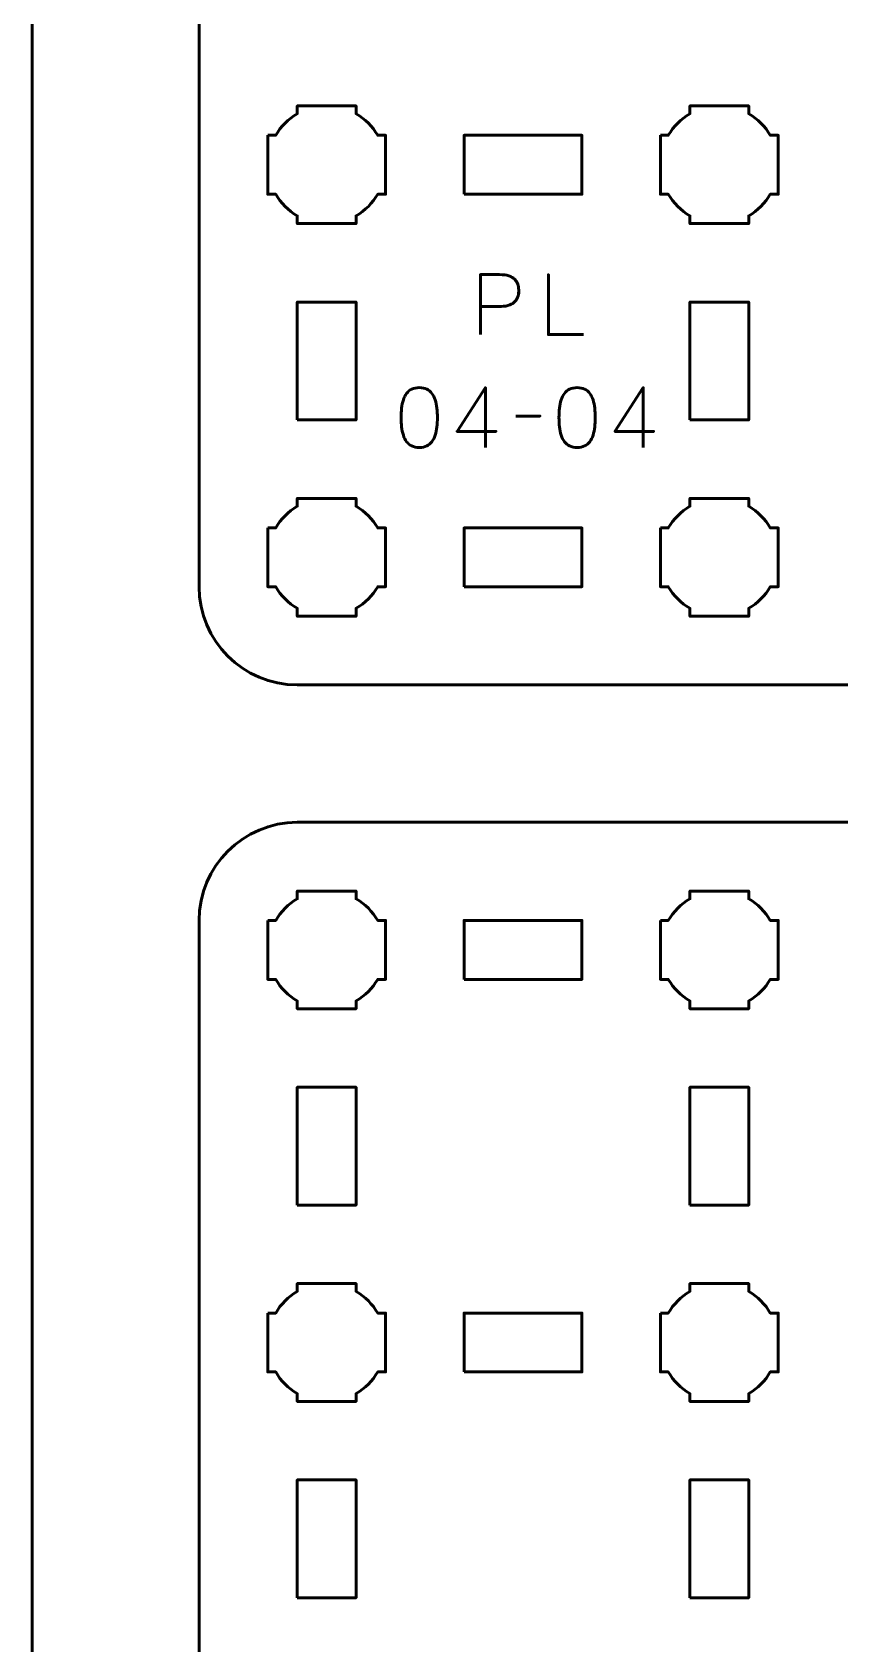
# Model space of a CAD drawing. Header units: centimetres. Extents: x -21 to 0, y -29.7 to 0.
# Drawn here: x -21 to -16.89, y -21.38 to -13.18 of the extents above; entities that cross this region are included whole.
import ezdxf

# ---------------------------------------------------------------- set-up
doc = ezdxf.new("R2010")
doc.units = ezdxf.units.CM
doc.header["$MEASUREMENT"] = 0
doc.layers.add('Layer 1', color=7, linetype='Continuous')

msp = doc.modelspace()

# ---------------------------------------------------------------- linework, layer by layer
at = {"layer": 'Layer 1', "lineweight": 53}
for points in [[(-18.8, -14), (-18.2, -14), (-18.2, -13.7), (-18.8, -13.7), (-18.8, -14)], [(-19.65, -15.15), (-19.35, -15.15), (-19.35, -14.55), (-19.65, -14.55), (-19.65, -15.15)], [(-17.65, -15.15), (-17.35, -15.15), (-17.35, -14.55), (-17.65, -14.55), (-17.65, -15.15)], [(-18.8, -16), (-18.2, -16), (-18.2, -15.7), (-18.8, -15.7), (-18.8, -16)], [(-18.8, -18), (-18.2, -18), (-18.2, -17.7), (-18.8, -17.7), (-18.8, -18)], [(-19.65, -19.15), (-19.35, -19.15), (-19.35, -18.55), (-19.65, -18.55), (-19.65, -19.15)], [(-17.65, -19.15), (-17.35, -19.15), (-17.35, -18.55), (-17.65, -18.55), (-17.65, -19.15)], [(-18.8, -20), (-18.2, -20), (-18.2, -19.7), (-18.8, -19.7), (-18.8, -20)], [(-19.65, -21.15), (-19.35, -21.15), (-19.35, -20.55), (-19.65, -20.55), (-19.65, -21.15)], [(-17.65, -21.15), (-17.35, -21.15), (-17.35, -20.55), (-17.65, -20.55), (-17.65, -21.15)]]:
    msp.add_lwpolyline(points, close=True, dxfattribs=at)
at = {"layer": 'Layer 1', "color": 1, "lineweight": 53}
msp.add_open_spline([(-21.00003, -29.19995), (-21.00003, -29.19995), (-21.00003, -5.89992), (-21.00003, -5.89992), (-21.00003, -5.89992), (-21.00003, -5.81709), (-20.93286, -5.74992), (-20.85003, -5.74992), (-20.85003, -5.74992), (-20.7672, -5.74992), (-20.70003, -5.68275), (-20.70003, -5.59992), (-20.70003, -5.59992), (-20.70003, -5.51709), (-20.7672, -5.44992), (-20.85003, -5.44992), (-20.85003, -5.44992), (-20.93286, -5.44992), (-21.00003, -5.38275), (-21.00003, -5.29992), (-21.00003, -5.29992), (-21.00003, -5.21709), (-20.93286, -5.14992), (-20.85003, -5.14992), (-20.85003, -5.14992), (-20.7672, -5.14992), (-20.70003, -5.08275), (-20.70003, -4.99992), (-20.70003, -4.99992), (-20.70003, -4.91709), (-20.7672, -4.84992), (-20.85003, -4.84992), (-20.85003, -4.84992), (-20.93286, -4.84992), (-21.00003, -4.78275), (-21.00003, -4.69992), (-21.00003, -4.69992), (-21.00003, -4.61709), (-20.93286, -4.54992), (-20.85003, -4.54992), (-20.85003, -4.54992), (-20.7672, -4.54992), (-20.70003, -4.48275), (-20.70003, -4.39992), (-20.70003, -4.39992), (-20.70003, -4.31709), (-20.7672, -4.24992), (-20.85003, -4.24992), (-20.85003, -4.24992), (-20.93286, -4.24992), (-21.00003, -4.18275), (-21.00003, -4.09992), (-21.00003, -4.09992), (-21.00003, -4.01709), (-20.93286, -3.94992), (-20.85003, -3.94992), (-20.85003, -3.94992), (-20.7672, -3.94992), (-20.70003, -3.88275), (-20.70003, -3.79992), (-20.70003, -3.79992), (-20.70003, -3.71709), (-20.7672, -3.64992), (-20.85003, -3.64992), (-20.85003, -3.64992), (-20.93286, -3.64992), (-21.00003, -3.58275), (-21.00003, -3.49992), (-21.00003, -3.49992), (-21.00003, -3.41709), (-20.93286, -3.34992), (-20.85003, -3.34992), (-20.85003, -3.34992), (-20.7672, -3.34992), (-20.70003, -3.28275), (-20.70003, -3.19992), (-20.70003, -3.19992), (-20.70003, -3.11709), (-20.7672, -3.04992), (-20.85003, -3.04992), (-20.85003, -3.04992), (-20.93286, -3.04992), (-21.00003, -2.98275), (-21.00003, -2.89992), (-21.00003, -2.89992), (-21.00003, -2.81709), (-20.93286, -2.74992), (-20.85003, -2.74992), (-20.85003, -2.74992), (-20.7672, -2.74992), (-20.70003, -2.68275), (-20.70003, -2.59992), (-20.70003, -2.59992), (-20.70003, -2.51709), (-20.7672, -2.44992), (-20.85003, -2.44992), (-20.85003, -2.44992), (-20.93286, -2.44992), (-21.00003, -2.38275), (-21.00003, -2.29992), (-21.00003, -2.29992), (-21.00003, -2.21709), (-20.93286, -2.14992), (-20.85003, -2.14992), (-20.85003, -2.14992), (-20.7672, -2.14992), (-20.70003, -2.08275), (-20.70003, -1.99992), (-20.70003, -1.99992), (-20.70003, -1.91709), (-20.7672, -1.84992), (-20.85003, -1.84992), (-20.85003, -1.84992), (-20.93286, -1.84992), (-21.00003, -1.78275), (-21.00003, -1.69992), (-21.00003, -1.69992), (-21.00003, -1.61709), (-20.93286, -1.54992), (-20.85003, -1.54992), (-20.85003, -1.54992), (-20.7672, -1.54992), (-20.70003, -1.48275), (-20.70003, -1.39992), (-20.70003, -1.39992), (-20.70003, -1.31709), (-20.7672, -1.24992), (-20.85003, -1.24992), (-20.85003, -1.24992), (-20.93286, -1.24992), (-21.00003, -1.18275), (-21.00003, -1.09992), (-21.00003, -1.09992), (-21.00003, -1.09992), (-21.00003, -0.49992), (-21.00003, -0.49992), (-21.00003, -0.49992), (-21.00003, -0.22295), (-20.77694, 0.00004), (-20.49994, 0.00004), (-20.49994, 0.00004), (-20.49994, 0.00004), (-0.50008, 0.00004), (-0.50008, 0.00004), (-0.50008, 0.00004), (-0.22294, 0.00004), (0.00002, -0.22295), (0.00002, -0.49992), (0.00002, -0.49992), (0.00002, -0.49992), (0.00002, -29.19995), (0.00002, -29.19995), (0.00002, -29.19995), (0.00002, -29.47695), (-0.22294, -29.70004), (-0.50008, -29.70004), (-0.50008, -29.70004), (-0.50008, -29.70004), (-20.49994, -29.70004), (-20.49994, -29.70004), (-20.49994, -29.70004), (-20.77694, -29.70004), (-21.00003, -29.47695), (-21.00003, -29.19995)], degree=3, knots=[0, 0, 0, 0, 0.0243902, 0.0243902, 0.0243902, 0.0243902, 0.0487805, 0.0487805, 0.0487805, 0.0487805, 0.0731707, 0.0731707, 0.0731707, 0.0731707, 0.097561, 0.097561, 0.097561, 0.097561, 0.1219512, 0.1219512, 0.1219512, 0.1219512, 0.1463415, 0.1463415, 0.1463415, 0.1463415, 0.1707317, 0.1707317, 0.1707317, 0.1707317, 0.195122, 0.195122, 0.195122, 0.195122, 0.2195122, 0.2195122, 0.2195122, 0.2195122, 0.2439024, 0.2439024, 0.2439024, 0.2439024, 0.2682927, 0.2682927, 0.2682927, 0.2682927, 0.2926829, 0.2926829, 0.2926829, 0.2926829, 0.3170732, 0.3170732, 0.3170732, 0.3170732, 0.3414634, 0.3414634, 0.3414634, 0.3414634, 0.3658537, 0.3658537, 0.3658537, 0.3658537, 0.3902439, 0.3902439, 0.3902439, 0.3902439, 0.4146341, 0.4146341, 0.4146341, 0.4146341, 0.4390244, 0.4390244, 0.4390244, 0.4390244, 0.4634146, 0.4634146, 0.4634146, 0.4634146, 0.4878049, 0.4878049, 0.4878049, 0.4878049, 0.5121951, 0.5121951, 0.5121951, 0.5121951, 0.5365854, 0.5365854, 0.5365854, 0.5365854, 0.5609756, 0.5609756, 0.5609756, 0.5609756, 0.5853659, 0.5853659, 0.5853659, 0.5853659, 0.6097561, 0.6097561, 0.6097561, 0.6097561, 0.6341463, 0.6341463, 0.6341463, 0.6341463, 0.6585366, 0.6585366, 0.6585366, 0.6585366, 0.6829268, 0.6829268, 0.6829268, 0.6829268, 0.7073171, 0.7073171, 0.7073171, 0.7073171, 0.7317073, 0.7317073, 0.7317073, 0.7317073, 0.7560976, 0.7560976, 0.7560976, 0.7560976, 0.7804878, 0.7804878, 0.7804878, 0.7804878, 0.804878, 0.804878, 0.804878, 0.804878, 0.8292683, 0.8292683, 0.8292683, 0.8292683, 0.8536585, 0.8536585, 0.8536585, 0.8536585, 0.8780488, 0.8780488, 0.8780488, 0.8780488, 0.902439, 0.902439, 0.902439, 0.902439, 0.9268293, 0.9268293, 0.9268293, 0.9268293, 0.9512195, 0.9512195, 0.9512195, 0.9512195, 0.9756098, 0.9756098, 0.9756098, 0.9756098, 1, 1, 1, 1], dxfattribs=at)
at = {"layer": 'Layer 1', "color": 3, "lineweight": 53}
for points in [[(-20.15, -16), (-20.15, -16), (-20.15, -9.7), (-20.15, -9.7), (-20.15, -9.7), (-20.15, -9.42391), (-19.92609, -9.2), (-19.65, -9.2), (-19.65, -9.2), (-19.65, -9.2), (-13.35, -9.2), (-13.35, -9.2), (-13.35, -9.2), (-13.07391, -9.2), (-12.85, -9.42391), (-12.85, -9.7), (-12.85, -9.7), (-12.85, -9.7), (-12.85, -16), (-12.85, -16), (-12.85, -16), (-12.85, -16.27609), (-13.07391, -16.5), (-13.35, -16.5), (-13.35, -16.5), (-13.35, -16.5), (-19.65, -16.5), (-19.65, -16.5), (-19.65, -16.5), (-19.92609, -16.5), (-20.15, -16.27609), (-20.15, -16)], [(-20.15, -24), (-20.15, -24), (-20.15, -17.7), (-20.15, -17.7), (-20.15, -17.7), (-20.15, -17.42391), (-19.92609, -17.2), (-19.65, -17.2), (-19.65, -17.2), (-19.65, -17.2), (-13.35, -17.2), (-13.35, -17.2), (-13.35, -17.2), (-13.07391, -17.2), (-12.85, -17.42391), (-12.85, -17.7), (-12.85, -17.7), (-12.85, -17.7), (-12.85, -24), (-12.85, -24), (-12.85, -24), (-12.85, -24.27609), (-13.07391, -24.5), (-13.35, -24.5), (-13.35, -24.5), (-13.35, -24.5), (-19.65, -24.5), (-19.65, -24.5), (-19.65, -24.5), (-19.92609, -24.5), (-20.15, -24.27609), (-20.15, -24)]]:
    msp.add_open_spline(points, degree=3, knots=[0, 0, 0, 0, 0.125, 0.125, 0.125, 0.125, 0.25, 0.25, 0.25, 0.25, 0.375, 0.375, 0.375, 0.375, 0.5, 0.5, 0.5, 0.5, 0.625, 0.625, 0.625, 0.625, 0.75, 0.75, 0.75, 0.75, 0.875, 0.875, 0.875, 0.875, 1, 1, 1, 1], dxfattribs=at)
at = {"layer": 'Layer 1', "lineweight": 53}
for points in [[(-19.8, -13.7), (-19.8, -13.7), (-19.75985, -13.7), (-19.75985, -13.7), (-19.75985, -13.7), (-19.7335, -13.65447), (-19.69553, -13.6165), (-19.65, -13.59015), (-19.65, -13.59015), (-19.65, -13.59015), (-19.65, -13.55), (-19.65, -13.55), (-19.65, -13.55), (-19.65, -13.55), (-19.5, -13.55), (-19.5, -13.55), (-19.5, -13.55), (-19.5, -13.55), (-19.35, -13.55), (-19.35, -13.55), (-19.35, -13.55), (-19.35, -13.55), (-19.35, -13.59015), (-19.35, -13.59015), (-19.35, -13.59015), (-19.30447, -13.6165), (-19.2665, -13.65447), (-19.24015, -13.7), (-19.24015, -13.7), (-19.24015, -13.7), (-19.2, -13.7), (-19.2, -13.7), (-19.2, -13.7), (-19.2, -13.7), (-19.2, -13.85), (-19.2, -13.85), (-19.2, -13.85), (-19.2, -13.85), (-19.2, -14), (-19.2, -14), (-19.2, -14), (-19.2, -14), (-19.24015, -14), (-19.24015, -14), (-19.24015, -14), (-19.2665, -14.04553), (-19.30447, -14.0835), (-19.35, -14.10985), (-19.35, -14.10985), (-19.35, -14.10985), (-19.35, -14.15), (-19.35, -14.15), (-19.35, -14.15), (-19.35, -14.15), (-19.5, -14.15), (-19.5, -14.15), (-19.5, -14.15), (-19.5, -14.15), (-19.65, -14.15), (-19.65, -14.15), (-19.65, -14.15), (-19.65, -14.15), (-19.65, -14.10985), (-19.65, -14.10985), (-19.65, -14.10985), (-19.69553, -14.0835), (-19.7335, -14.04553), (-19.75985, -14), (-19.75985, -14), (-19.75985, -14), (-19.8, -14), (-19.8, -14), (-19.8, -14), (-19.8, -14), (-19.8, -13.85), (-19.8, -13.85), (-19.8, -13.85), (-19.8, -13.85), (-19.8, -13.7), (-19.8, -13.7)], [(-17.8, -13.7), (-17.8, -13.7), (-17.75985, -13.7), (-17.75985, -13.7), (-17.75985, -13.7), (-17.7335, -13.65447), (-17.69553, -13.6165), (-17.65, -13.59015), (-17.65, -13.59015), (-17.65, -13.59015), (-17.65, -13.55), (-17.65, -13.55), (-17.65, -13.55), (-17.65, -13.55), (-17.5, -13.55), (-17.5, -13.55), (-17.5, -13.55), (-17.5, -13.55), (-17.35, -13.55), (-17.35, -13.55), (-17.35, -13.55), (-17.35, -13.55), (-17.35, -13.59015), (-17.35, -13.59015), (-17.35, -13.59015), (-17.30447, -13.6165), (-17.2665, -13.65447), (-17.24015, -13.7), (-17.24015, -13.7), (-17.24015, -13.7), (-17.2, -13.7), (-17.2, -13.7), (-17.2, -13.7), (-17.2, -13.7), (-17.2, -13.85), (-17.2, -13.85), (-17.2, -13.85), (-17.2, -13.85), (-17.2, -14), (-17.2, -14), (-17.2, -14), (-17.2, -14), (-17.24015, -14), (-17.24015, -14), (-17.24015, -14), (-17.2665, -14.04553), (-17.30447, -14.0835), (-17.35, -14.10985), (-17.35, -14.10985), (-17.35, -14.10985), (-17.35, -14.15), (-17.35, -14.15), (-17.35, -14.15), (-17.35, -14.15), (-17.5, -14.15), (-17.5, -14.15), (-17.5, -14.15), (-17.5, -14.15), (-17.65, -14.15), (-17.65, -14.15), (-17.65, -14.15), (-17.65, -14.15), (-17.65, -14.10985), (-17.65, -14.10985), (-17.65, -14.10985), (-17.69553, -14.0835), (-17.7335, -14.04553), (-17.75985, -14), (-17.75985, -14), (-17.75985, -14), (-17.8, -14), (-17.8, -14), (-17.8, -14), (-17.8, -14), (-17.8, -13.85), (-17.8, -13.85), (-17.8, -13.85), (-17.8, -13.85), (-17.8, -13.7), (-17.8, -13.7)], [(-19.8, -15.7), (-19.8, -15.7), (-19.75985, -15.7), (-19.75985, -15.7), (-19.75985, -15.7), (-19.7335, -15.65447), (-19.69553, -15.6165), (-19.65, -15.59015), (-19.65, -15.59015), (-19.65, -15.59015), (-19.65, -15.55), (-19.65, -15.55), (-19.65, -15.55), (-19.65, -15.55), (-19.5, -15.55), (-19.5, -15.55), (-19.5, -15.55), (-19.5, -15.55), (-19.35, -15.55), (-19.35, -15.55), (-19.35, -15.55), (-19.35, -15.55), (-19.35, -15.59015), (-19.35, -15.59015), (-19.35, -15.59015), (-19.30447, -15.6165), (-19.2665, -15.65447), (-19.24015, -15.7), (-19.24015, -15.7), (-19.24015, -15.7), (-19.2, -15.7), (-19.2, -15.7), (-19.2, -15.7), (-19.2, -15.7), (-19.2, -15.85), (-19.2, -15.85), (-19.2, -15.85), (-19.2, -15.85), (-19.2, -16), (-19.2, -16), (-19.2, -16), (-19.2, -16), (-19.24015, -16), (-19.24015, -16), (-19.24015, -16), (-19.2665, -16.04553), (-19.30447, -16.0835), (-19.35, -16.10985), (-19.35, -16.10985), (-19.35, -16.10985), (-19.35, -16.15), (-19.35, -16.15), (-19.35, -16.15), (-19.35, -16.15), (-19.5, -16.15), (-19.5, -16.15), (-19.5, -16.15), (-19.5, -16.15), (-19.65, -16.15), (-19.65, -16.15), (-19.65, -16.15), (-19.65, -16.15), (-19.65, -16.10985), (-19.65, -16.10985), (-19.65, -16.10985), (-19.69553, -16.0835), (-19.7335, -16.04553), (-19.75985, -16), (-19.75985, -16), (-19.75985, -16), (-19.8, -16), (-19.8, -16), (-19.8, -16), (-19.8, -16), (-19.8, -15.85), (-19.8, -15.85), (-19.8, -15.85), (-19.8, -15.85), (-19.8, -15.7), (-19.8, -15.7)], [(-17.8, -15.7), (-17.8, -15.7), (-17.75985, -15.7), (-17.75985, -15.7), (-17.75985, -15.7), (-17.7335, -15.65447), (-17.69553, -15.6165), (-17.65, -15.59015), (-17.65, -15.59015), (-17.65, -15.59015), (-17.65, -15.55), (-17.65, -15.55), (-17.65, -15.55), (-17.65, -15.55), (-17.5, -15.55), (-17.5, -15.55), (-17.5, -15.55), (-17.5, -15.55), (-17.35, -15.55), (-17.35, -15.55), (-17.35, -15.55), (-17.35, -15.55), (-17.35, -15.59015), (-17.35, -15.59015), (-17.35, -15.59015), (-17.30447, -15.6165), (-17.2665, -15.65447), (-17.24015, -15.7), (-17.24015, -15.7), (-17.24015, -15.7), (-17.2, -15.7), (-17.2, -15.7), (-17.2, -15.7), (-17.2, -15.7), (-17.2, -15.85), (-17.2, -15.85), (-17.2, -15.85), (-17.2, -15.85), (-17.2, -16), (-17.2, -16), (-17.2, -16), (-17.2, -16), (-17.24015, -16), (-17.24015, -16), (-17.24015, -16), (-17.2665, -16.04553), (-17.30447, -16.0835), (-17.35, -16.10985), (-17.35, -16.10985), (-17.35, -16.10985), (-17.35, -16.15), (-17.35, -16.15), (-17.35, -16.15), (-17.35, -16.15), (-17.5, -16.15), (-17.5, -16.15), (-17.5, -16.15), (-17.5, -16.15), (-17.65, -16.15), (-17.65, -16.15), (-17.65, -16.15), (-17.65, -16.15), (-17.65, -16.10985), (-17.65, -16.10985), (-17.65, -16.10985), (-17.69553, -16.0835), (-17.7335, -16.04553), (-17.75985, -16), (-17.75985, -16), (-17.75985, -16), (-17.8, -16), (-17.8, -16), (-17.8, -16), (-17.8, -16), (-17.8, -15.85), (-17.8, -15.85), (-17.8, -15.85), (-17.8, -15.85), (-17.8, -15.7), (-17.8, -15.7)], [(-19.8, -17.7), (-19.8, -17.7), (-19.75985, -17.7), (-19.75985, -17.7), (-19.75985, -17.7), (-19.7335, -17.65447), (-19.69553, -17.6165), (-19.65, -17.59015), (-19.65, -17.59015), (-19.65, -17.59015), (-19.65, -17.55), (-19.65, -17.55), (-19.65, -17.55), (-19.65, -17.55), (-19.5, -17.55), (-19.5, -17.55), (-19.5, -17.55), (-19.5, -17.55), (-19.35, -17.55), (-19.35, -17.55), (-19.35, -17.55), (-19.35, -17.55), (-19.35, -17.59015), (-19.35, -17.59015), (-19.35, -17.59015), (-19.30447, -17.6165), (-19.2665, -17.65447), (-19.24015, -17.7), (-19.24015, -17.7), (-19.24015, -17.7), (-19.2, -17.7), (-19.2, -17.7), (-19.2, -17.7), (-19.2, -17.7), (-19.2, -17.85), (-19.2, -17.85), (-19.2, -17.85), (-19.2, -17.85), (-19.2, -18), (-19.2, -18), (-19.2, -18), (-19.2, -18), (-19.24015, -18), (-19.24015, -18), (-19.24015, -18), (-19.2665, -18.04553), (-19.30447, -18.0835), (-19.35, -18.10985), (-19.35, -18.10985), (-19.35, -18.10985), (-19.35, -18.15), (-19.35, -18.15), (-19.35, -18.15), (-19.35, -18.15), (-19.5, -18.15), (-19.5, -18.15), (-19.5, -18.15), (-19.5, -18.15), (-19.65, -18.15), (-19.65, -18.15), (-19.65, -18.15), (-19.65, -18.15), (-19.65, -18.10985), (-19.65, -18.10985), (-19.65, -18.10985), (-19.69553, -18.0835), (-19.7335, -18.04553), (-19.75985, -18), (-19.75985, -18), (-19.75985, -18), (-19.8, -18), (-19.8, -18), (-19.8, -18), (-19.8, -18), (-19.8, -17.85), (-19.8, -17.85), (-19.8, -17.85), (-19.8, -17.85), (-19.8, -17.7), (-19.8, -17.7)], [(-17.8, -17.7), (-17.8, -17.7), (-17.75985, -17.7), (-17.75985, -17.7), (-17.75985, -17.7), (-17.7335, -17.65447), (-17.69553, -17.6165), (-17.65, -17.59015), (-17.65, -17.59015), (-17.65, -17.59015), (-17.65, -17.55), (-17.65, -17.55), (-17.65, -17.55), (-17.65, -17.55), (-17.5, -17.55), (-17.5, -17.55), (-17.5, -17.55), (-17.5, -17.55), (-17.35, -17.55), (-17.35, -17.55), (-17.35, -17.55), (-17.35, -17.55), (-17.35, -17.59015), (-17.35, -17.59015), (-17.35, -17.59015), (-17.30447, -17.6165), (-17.2665, -17.65447), (-17.24015, -17.7), (-17.24015, -17.7), (-17.24015, -17.7), (-17.2, -17.7), (-17.2, -17.7), (-17.2, -17.7), (-17.2, -17.7), (-17.2, -17.85), (-17.2, -17.85), (-17.2, -17.85), (-17.2, -17.85), (-17.2, -18), (-17.2, -18), (-17.2, -18), (-17.2, -18), (-17.24015, -18), (-17.24015, -18), (-17.24015, -18), (-17.2665, -18.04553), (-17.30447, -18.0835), (-17.35, -18.10985), (-17.35, -18.10985), (-17.35, -18.10985), (-17.35, -18.15), (-17.35, -18.15), (-17.35, -18.15), (-17.35, -18.15), (-17.5, -18.15), (-17.5, -18.15), (-17.5, -18.15), (-17.5, -18.15), (-17.65, -18.15), (-17.65, -18.15), (-17.65, -18.15), (-17.65, -18.15), (-17.65, -18.10985), (-17.65, -18.10985), (-17.65, -18.10985), (-17.69553, -18.0835), (-17.7335, -18.04553), (-17.75985, -18), (-17.75985, -18), (-17.75985, -18), (-17.8, -18), (-17.8, -18), (-17.8, -18), (-17.8, -18), (-17.8, -17.85), (-17.8, -17.85), (-17.8, -17.85), (-17.8, -17.85), (-17.8, -17.7), (-17.8, -17.7)], [(-19.8, -19.7), (-19.8, -19.7), (-19.75985, -19.7), (-19.75985, -19.7), (-19.75985, -19.7), (-19.7335, -19.65447), (-19.69553, -19.6165), (-19.65, -19.59015), (-19.65, -19.59015), (-19.65, -19.59015), (-19.65, -19.55), (-19.65, -19.55), (-19.65, -19.55), (-19.65, -19.55), (-19.5, -19.55), (-19.5, -19.55), (-19.5, -19.55), (-19.5, -19.55), (-19.35, -19.55), (-19.35, -19.55), (-19.35, -19.55), (-19.35, -19.55), (-19.35, -19.59015), (-19.35, -19.59015), (-19.35, -19.59015), (-19.30447, -19.6165), (-19.2665, -19.65447), (-19.24015, -19.7), (-19.24015, -19.7), (-19.24015, -19.7), (-19.2, -19.7), (-19.2, -19.7), (-19.2, -19.7), (-19.2, -19.7), (-19.2, -19.85), (-19.2, -19.85), (-19.2, -19.85), (-19.2, -19.85), (-19.2, -20), (-19.2, -20), (-19.2, -20), (-19.2, -20), (-19.24015, -20), (-19.24015, -20), (-19.24015, -20), (-19.2665, -20.04553), (-19.30447, -20.0835), (-19.35, -20.10985), (-19.35, -20.10985), (-19.35, -20.10985), (-19.35, -20.15), (-19.35, -20.15), (-19.35, -20.15), (-19.35, -20.15), (-19.5, -20.15), (-19.5, -20.15), (-19.5, -20.15), (-19.5, -20.15), (-19.65, -20.15), (-19.65, -20.15), (-19.65, -20.15), (-19.65, -20.15), (-19.65, -20.10985), (-19.65, -20.10985), (-19.65, -20.10985), (-19.69553, -20.0835), (-19.7335, -20.04553), (-19.75985, -20), (-19.75985, -20), (-19.75985, -20), (-19.8, -20), (-19.8, -20), (-19.8, -20), (-19.8, -20), (-19.8, -19.85), (-19.8, -19.85), (-19.8, -19.85), (-19.8, -19.85), (-19.8, -19.7), (-19.8, -19.7)], [(-17.8, -19.7), (-17.8, -19.7), (-17.75985, -19.7), (-17.75985, -19.7), (-17.75985, -19.7), (-17.7335, -19.65447), (-17.69553, -19.6165), (-17.65, -19.59015), (-17.65, -19.59015), (-17.65, -19.59015), (-17.65, -19.55), (-17.65, -19.55), (-17.65, -19.55), (-17.65, -19.55), (-17.5, -19.55), (-17.5, -19.55), (-17.5, -19.55), (-17.5, -19.55), (-17.35, -19.55), (-17.35, -19.55), (-17.35, -19.55), (-17.35, -19.55), (-17.35, -19.59015), (-17.35, -19.59015), (-17.35, -19.59015), (-17.30447, -19.6165), (-17.2665, -19.65447), (-17.24015, -19.7), (-17.24015, -19.7), (-17.24015, -19.7), (-17.2, -19.7), (-17.2, -19.7), (-17.2, -19.7), (-17.2, -19.7), (-17.2, -19.85), (-17.2, -19.85), (-17.2, -19.85), (-17.2, -19.85), (-17.2, -20), (-17.2, -20), (-17.2, -20), (-17.2, -20), (-17.24015, -20), (-17.24015, -20), (-17.24015, -20), (-17.2665, -20.04553), (-17.30447, -20.0835), (-17.35, -20.10985), (-17.35, -20.10985), (-17.35, -20.10985), (-17.35, -20.15), (-17.35, -20.15), (-17.35, -20.15), (-17.35, -20.15), (-17.5, -20.15), (-17.5, -20.15), (-17.5, -20.15), (-17.5, -20.15), (-17.65, -20.15), (-17.65, -20.15), (-17.65, -20.15), (-17.65, -20.15), (-17.65, -20.10985), (-17.65, -20.10985), (-17.65, -20.10985), (-17.69553, -20.0835), (-17.7335, -20.04553), (-17.75985, -20), (-17.75985, -20), (-17.75985, -20), (-17.8, -20), (-17.8, -20), (-17.8, -20), (-17.8, -20), (-17.8, -19.85), (-17.8, -19.85), (-17.8, -19.85), (-17.8, -19.85), (-17.8, -19.7), (-17.8, -19.7)]]:
    msp.add_open_spline(points, degree=3, knots=[0, 0, 0, 0, 0.05, 0.05, 0.05, 0.05, 0.1, 0.1, 0.1, 0.1, 0.15, 0.15, 0.15, 0.15, 0.2, 0.2, 0.2, 0.2, 0.25, 0.25, 0.25, 0.25, 0.3, 0.3, 0.3, 0.3, 0.35, 0.35, 0.35, 0.35, 0.4, 0.4, 0.4, 0.4, 0.45, 0.45, 0.45, 0.45, 0.5, 0.5, 0.5, 0.5, 0.55, 0.55, 0.55, 0.55, 0.6, 0.6, 0.6, 0.6, 0.65, 0.65, 0.65, 0.65, 0.7, 0.7, 0.7, 0.7, 0.75, 0.75, 0.75, 0.75, 0.8, 0.8, 0.8, 0.8, 0.85, 0.85, 0.85, 0.85, 0.9, 0.9, 0.9, 0.9, 0.95, 0.95, 0.95, 0.95, 1, 1, 1, 1], dxfattribs=at)
at = {"layer": 'Layer 1', "color": 5, "lineweight": 53}
for points, knots in [([(-18.71716, -14.71494), (-18.71716, -14.71494), (-18.71716, -14.40972), (-18.71716, -14.40972), (-18.71716, -14.40972), (-18.71716, -14.40972), (-18.61979, -14.40972), (-18.61979, -14.40972), (-18.61979, -14.40972), (-18.60032, -14.40979), (-18.58431, -14.41198), (-18.57168, -14.41621), (-18.57168, -14.41621), (-18.55912, -14.42037), (-18.54924, -14.42616), (-18.54211, -14.4335), (-18.54211, -14.4335), (-18.53499, -14.44076), (-18.52991, -14.44909), (-18.5268, -14.45847), (-18.5268, -14.45847), (-18.52377, -14.46786), (-18.52201, -14.47766), (-18.52158, -14.48804), (-18.52158, -14.48804), (-18.52109, -14.49841), (-18.52229, -14.50857), (-18.52511, -14.51844), (-18.52511, -14.51844), (-18.528, -14.52832), (-18.53287, -14.53728), (-18.53986, -14.54533), (-18.53986, -14.54533), (-18.54677, -14.55337), (-18.55615, -14.55979), (-18.56794, -14.56452), (-18.56794, -14.56452), (-18.57972, -14.56931), (-18.59432, -14.57171), (-18.61175, -14.57185), (-18.61175, -14.57185), (-18.61175, -14.57185), (-18.71716, -14.57185), (-18.71716, -14.57185), (-18.71716, -14.57185), (-18.71716, -14.57185), (-18.61175, -14.57185), (-18.61175, -14.57185), (-18.61175, -14.57185), (-18.59468, -14.57171), (-18.58021, -14.56931), (-18.5685, -14.56452), (-18.5685, -14.56452), (-18.55672, -14.55979), (-18.54733, -14.55337), (-18.54028, -14.54533), (-18.54028, -14.54533), (-18.53329, -14.53728), (-18.52828, -14.52832), (-18.52532, -14.51844), (-18.52532, -14.51844), (-18.52236, -14.50857), (-18.52109, -14.49841), (-18.52158, -14.48804), (-18.52158, -14.48804), (-18.52201, -14.47766), (-18.52377, -14.46786), (-18.52694, -14.45847), (-18.52694, -14.45847), (-18.53005, -14.44909), (-18.53527, -14.44076), (-18.5424, -14.4335), (-18.5424, -14.4335), (-18.54959, -14.42616), (-18.55947, -14.42037), (-18.57203, -14.41621), (-18.57203, -14.41621), (-18.58466, -14.41198), (-18.60053, -14.40979), (-18.61979, -14.40972), (-18.61979, -14.40972), (-18.61979, -14.40972), (-18.71716, -14.40972), (-18.71716, -14.40972), (-18.71716, -14.40972), (-18.71716, -14.40972), (-18.71716, -14.71494), (-18.71716, -14.71494)], [0, 0, 0, 0, 0.0454545, 0.0454545, 0.0454545, 0.0454545, 0.0909091, 0.0909091, 0.0909091, 0.0909091, 0.1363636, 0.1363636, 0.1363636, 0.1363636, 0.1818182, 0.1818182, 0.1818182, 0.1818182, 0.2272727, 0.2272727, 0.2272727, 0.2272727, 0.2727273, 0.2727273, 0.2727273, 0.2727273, 0.3181818, 0.3181818, 0.3181818, 0.3181818, 0.3636364, 0.3636364, 0.3636364, 0.3636364, 0.4090909, 0.4090909, 0.4090909, 0.4090909, 0.4545455, 0.4545455, 0.4545455, 0.4545455, 0.5, 0.5, 0.5, 0.5, 0.5454545, 0.5454545, 0.5454545, 0.5454545, 0.5909091, 0.5909091, 0.5909091, 0.5909091, 0.6363636, 0.6363636, 0.6363636, 0.6363636, 0.6818182, 0.6818182, 0.6818182, 0.6818182, 0.7272727, 0.7272727, 0.7272727, 0.7272727, 0.7727273, 0.7727273, 0.7727273, 0.7727273, 0.8181818, 0.8181818, 0.8181818, 0.8181818, 0.8636364, 0.8636364, 0.8636364, 0.8636364, 0.9090909, 0.9090909, 0.9090909, 0.9090909, 0.9545455, 0.9545455, 0.9545455, 0.9545455, 1, 1, 1, 1]), ([(-18.19266, -14.71494), (-18.19266, -14.71494), (-18.37088, -14.71494), (-18.37088, -14.71494), (-18.37088, -14.71494), (-18.37088, -14.71494), (-18.37088, -14.40972), (-18.37088, -14.40972), (-18.37088, -14.40972), (-18.37088, -14.40972), (-18.37088, -14.71494), (-18.37088, -14.71494), (-18.37088, -14.71494), (-18.37088, -14.71494), (-18.19266, -14.71494), (-18.19266, -14.71494)], [0, 0, 0, 0, 0.25, 0.25, 0.25, 0.25, 0.5, 0.5, 0.5, 0.5, 0.75, 0.75, 0.75, 0.75, 1, 1, 1, 1]), ([(-19.02831, -15.29025), (-19.0135, -15.29018), (-19.00073, -15.28757), (-18.99007, -15.28249), (-18.99007, -15.28249), (-18.97949, -15.27741), (-18.97067, -15.27014), (-18.96362, -15.2609), (-18.96362, -15.2609), (-18.95663, -15.25159), (-18.95113, -15.24058), (-18.94704, -15.22788), (-18.94704, -15.22788), (-18.94301, -15.21518), (-18.94012, -15.20128), (-18.9385, -15.18604), (-18.9385, -15.18604), (-18.9368, -15.1708), (-18.93596, -15.15478), (-18.93603, -15.13785), (-18.93603, -15.13785), (-18.93596, -15.12099), (-18.9368, -15.10497), (-18.9385, -15.0898), (-18.9385, -15.0898), (-18.94012, -15.07463), (-18.94301, -15.06066), (-18.94704, -15.04796), (-18.94704, -15.04796), (-18.95113, -15.03533), (-18.95663, -15.02433), (-18.96362, -15.01494), (-18.96362, -15.01494), (-18.97067, -15.00563), (-18.97949, -14.99836), (-18.99007, -14.99328), (-18.99007, -14.99328), (-19.00073, -14.98813), (-19.0135, -14.98552), (-19.02831, -14.98545), (-19.02831, -14.98545), (-19.04313, -14.98552), (-19.0559, -14.98813), (-19.06656, -14.99328), (-19.06656, -14.99328), (-19.07714, -14.99836), (-19.08596, -15.00563), (-19.09301, -15.01494), (-19.09301, -15.01494), (-19.1, -15.02433), (-19.1055, -15.03533), (-19.10959, -15.04796), (-19.10959, -15.04796), (-19.11362, -15.06066), (-19.11651, -15.07463), (-19.11813, -15.0898), (-19.11813, -15.0898), (-19.11982, -15.10497), (-19.12067, -15.12099), (-19.1206, -15.13785), (-19.1206, -15.13785), (-19.12067, -15.15478), (-19.11982, -15.1708), (-19.11813, -15.18604), (-19.11813, -15.18604), (-19.11651, -15.20128), (-19.11362, -15.21518), (-19.10959, -15.22788), (-19.10959, -15.22788), (-19.1055, -15.24058), (-19.1, -15.25159), (-19.09301, -15.2609), (-19.09301, -15.2609), (-19.08596, -15.27014), (-19.07714, -15.27741), (-19.06656, -15.28249), (-19.06656, -15.28249), (-19.0559, -15.28757), (-19.04313, -15.29018), (-19.02831, -15.29025)], [0, 0, 0, 0, 0.05, 0.05, 0.05, 0.05, 0.1, 0.1, 0.1, 0.1, 0.15, 0.15, 0.15, 0.15, 0.2, 0.2, 0.2, 0.2, 0.25, 0.25, 0.25, 0.25, 0.3, 0.3, 0.3, 0.3, 0.35, 0.35, 0.35, 0.35, 0.4, 0.4, 0.4, 0.4, 0.45, 0.45, 0.45, 0.45, 0.5, 0.5, 0.5, 0.5, 0.55, 0.55, 0.55, 0.55, 0.6, 0.6, 0.6, 0.6, 0.65, 0.65, 0.65, 0.65, 0.7, 0.7, 0.7, 0.7, 0.75, 0.75, 0.75, 0.75, 0.8, 0.8, 0.8, 0.8, 0.85, 0.85, 0.85, 0.85, 0.9, 0.9, 0.9, 0.9, 0.95, 0.95, 0.95, 0.95, 1, 1, 1, 1]), ([(-19.02831, -15.29025), (-19.0135, -15.29018), (-19.00073, -15.28757), (-18.99007, -15.28249), (-18.99007, -15.28249), (-18.97949, -15.27741), (-18.97067, -15.27014), (-18.96362, -15.2609), (-18.96362, -15.2609), (-18.95663, -15.25159), (-18.95113, -15.24058), (-18.94704, -15.22788), (-18.94704, -15.22788), (-18.94301, -15.21518), (-18.94012, -15.20128), (-18.9385, -15.18604), (-18.9385, -15.18604), (-18.9368, -15.1708), (-18.93596, -15.15478), (-18.93603, -15.13785), (-18.93603, -15.13785), (-18.93596, -15.12099), (-18.9368, -15.10497), (-18.9385, -15.0898), (-18.9385, -15.0898), (-18.94012, -15.07463), (-18.94301, -15.06066), (-18.94704, -15.04796), (-18.94704, -15.04796), (-18.95113, -15.03533), (-18.95663, -15.02433), (-18.96362, -15.01494), (-18.96362, -15.01494), (-18.97067, -15.00563), (-18.97949, -14.99836), (-18.99007, -14.99328), (-18.99007, -14.99328), (-19.00073, -14.98813), (-19.0135, -14.98552), (-19.02831, -14.98545), (-19.02831, -14.98545), (-19.04313, -14.98552), (-19.0559, -14.98813), (-19.06656, -14.99328), (-19.06656, -14.99328), (-19.07714, -14.99836), (-19.08596, -15.00563), (-19.09301, -15.01494), (-19.09301, -15.01494), (-19.1, -15.02433), (-19.1055, -15.03533), (-19.10959, -15.04796), (-19.10959, -15.04796), (-19.11362, -15.06066), (-19.11651, -15.07463), (-19.11813, -15.0898), (-19.11813, -15.0898), (-19.11982, -15.10497), (-19.12067, -15.12099), (-19.1206, -15.13785), (-19.1206, -15.13785), (-19.12067, -15.15478), (-19.11982, -15.1708), (-19.11813, -15.18604), (-19.11813, -15.18604), (-19.11651, -15.20128), (-19.11362, -15.21518), (-19.10959, -15.22788), (-19.10959, -15.22788), (-19.1055, -15.24058), (-19.1, -15.25159), (-19.09301, -15.2609), (-19.09301, -15.2609), (-19.08596, -15.27014), (-19.07714, -15.27741), (-19.06656, -15.28249), (-19.06656, -15.28249), (-19.0559, -15.28757), (-19.04313, -15.29018), (-19.02831, -15.29025)], [0, 0, 0, 0, 0.05, 0.05, 0.05, 0.05, 0.1, 0.1, 0.1, 0.1, 0.15, 0.15, 0.15, 0.15, 0.2, 0.2, 0.2, 0.2, 0.25, 0.25, 0.25, 0.25, 0.3, 0.3, 0.3, 0.3, 0.35, 0.35, 0.35, 0.35, 0.4, 0.4, 0.4, 0.4, 0.45, 0.45, 0.45, 0.45, 0.5, 0.5, 0.5, 0.5, 0.55, 0.55, 0.55, 0.55, 0.6, 0.6, 0.6, 0.6, 0.65, 0.65, 0.65, 0.65, 0.7, 0.7, 0.7, 0.7, 0.75, 0.75, 0.75, 0.75, 0.8, 0.8, 0.8, 0.8, 0.85, 0.85, 0.85, 0.85, 0.9, 0.9, 0.9, 0.9, 0.95, 0.95, 0.95, 0.95, 1, 1, 1, 1]), ([(-18.69177, -15.29025), (-18.69177, -15.29025), (-18.69177, -14.98503), (-18.69177, -14.98503), (-18.69177, -14.98503), (-18.69177, -14.98503), (-18.8357, -15.20897), (-18.8357, -15.20897), (-18.8357, -15.20897), (-18.8357, -15.20897), (-18.63758, -15.20897), (-18.63758, -15.20897), (-18.63758, -15.20897), (-18.63758, -15.20897), (-18.8357, -15.20897), (-18.8357, -15.20897), (-18.8357, -15.20897), (-18.8357, -15.20897), (-18.69177, -14.98503), (-18.69177, -14.98503), (-18.69177, -14.98503), (-18.69177, -14.98503), (-18.69177, -15.29025), (-18.69177, -15.29025)], [0, 0, 0, 0, 0.1666667, 0.1666667, 0.1666667, 0.1666667, 0.3333333, 0.3333333, 0.3333333, 0.3333333, 0.5, 0.5, 0.5, 0.5, 0.6666667, 0.6666667, 0.6666667, 0.6666667, 0.8333333, 0.8333333, 0.8333333, 0.8333333, 1, 1, 1, 1]), ([(-18.22441, -15.29025), (-18.2096, -15.29018), (-18.19683, -15.28757), (-18.18617, -15.28249), (-18.18617, -15.28249), (-18.17559, -15.27741), (-18.16677, -15.27014), (-18.15972, -15.2609), (-18.15972, -15.2609), (-18.15273, -15.25159), (-18.14723, -15.24058), (-18.14314, -15.22788), (-18.14314, -15.22788), (-18.13911, -15.21518), (-18.13622, -15.20128), (-18.1346, -15.18604), (-18.1346, -15.18604), (-18.1329, -15.1708), (-18.13206, -15.15478), (-18.13213, -15.13785), (-18.13213, -15.13785), (-18.13206, -15.12099), (-18.1329, -15.10497), (-18.1346, -15.0898), (-18.1346, -15.0898), (-18.13622, -15.07463), (-18.13911, -15.06066), (-18.14314, -15.04796), (-18.14314, -15.04796), (-18.14723, -15.03533), (-18.15273, -15.02433), (-18.15972, -15.01494), (-18.15972, -15.01494), (-18.16677, -15.00563), (-18.17559, -14.99836), (-18.18617, -14.99328), (-18.18617, -14.99328), (-18.19683, -14.98813), (-18.2096, -14.98552), (-18.22441, -14.98545), (-18.22441, -14.98545), (-18.23923, -14.98552), (-18.252, -14.98813), (-18.26266, -14.99328), (-18.26266, -14.99328), (-18.27324, -14.99836), (-18.28206, -15.00563), (-18.28911, -15.01494), (-18.28911, -15.01494), (-18.2961, -15.02433), (-18.3016, -15.03533), (-18.30569, -15.04796), (-18.30569, -15.04796), (-18.30972, -15.06066), (-18.31261, -15.07463), (-18.31423, -15.0898), (-18.31423, -15.0898), (-18.31592, -15.10497), (-18.31677, -15.12099), (-18.3167, -15.13785), (-18.3167, -15.13785), (-18.31677, -15.15478), (-18.31592, -15.1708), (-18.31423, -15.18604), (-18.31423, -15.18604), (-18.31261, -15.20128), (-18.30972, -15.21518), (-18.30569, -15.22788), (-18.30569, -15.22788), (-18.3016, -15.24058), (-18.2961, -15.25159), (-18.28911, -15.2609), (-18.28911, -15.2609), (-18.28206, -15.27014), (-18.27324, -15.27741), (-18.26266, -15.28249), (-18.26266, -15.28249), (-18.252, -15.28757), (-18.23923, -15.29018), (-18.22441, -15.29025)], [0, 0, 0, 0, 0.05, 0.05, 0.05, 0.05, 0.1, 0.1, 0.1, 0.1, 0.15, 0.15, 0.15, 0.15, 0.2, 0.2, 0.2, 0.2, 0.25, 0.25, 0.25, 0.25, 0.3, 0.3, 0.3, 0.3, 0.35, 0.35, 0.35, 0.35, 0.4, 0.4, 0.4, 0.4, 0.45, 0.45, 0.45, 0.45, 0.5, 0.5, 0.5, 0.5, 0.55, 0.55, 0.55, 0.55, 0.6, 0.6, 0.6, 0.6, 0.65, 0.65, 0.65, 0.65, 0.7, 0.7, 0.7, 0.7, 0.75, 0.75, 0.75, 0.75, 0.8, 0.8, 0.8, 0.8, 0.85, 0.85, 0.85, 0.85, 0.9, 0.9, 0.9, 0.9, 0.95, 0.95, 0.95, 0.95, 1, 1, 1, 1]), ([(-18.22441, -15.29025), (-18.2096, -15.29018), (-18.19683, -15.28757), (-18.18617, -15.28249), (-18.18617, -15.28249), (-18.17559, -15.27741), (-18.16677, -15.27014), (-18.15972, -15.2609), (-18.15972, -15.2609), (-18.15273, -15.25159), (-18.14723, -15.24058), (-18.14314, -15.22788), (-18.14314, -15.22788), (-18.13911, -15.21518), (-18.13622, -15.20128), (-18.1346, -15.18604), (-18.1346, -15.18604), (-18.1329, -15.1708), (-18.13206, -15.15478), (-18.13213, -15.13785), (-18.13213, -15.13785), (-18.13206, -15.12099), (-18.1329, -15.10497), (-18.1346, -15.0898), (-18.1346, -15.0898), (-18.13622, -15.07463), (-18.13911, -15.06066), (-18.14314, -15.04796), (-18.14314, -15.04796), (-18.14723, -15.03533), (-18.15273, -15.02433), (-18.15972, -15.01494), (-18.15972, -15.01494), (-18.16677, -15.00563), (-18.17559, -14.99836), (-18.18617, -14.99328), (-18.18617, -14.99328), (-18.19683, -14.98813), (-18.2096, -14.98552), (-18.22441, -14.98545), (-18.22441, -14.98545), (-18.23923, -14.98552), (-18.252, -14.98813), (-18.26266, -14.99328), (-18.26266, -14.99328), (-18.27324, -14.99836), (-18.28206, -15.00563), (-18.28911, -15.01494), (-18.28911, -15.01494), (-18.2961, -15.02433), (-18.3016, -15.03533), (-18.30569, -15.04796), (-18.30569, -15.04796), (-18.30972, -15.06066), (-18.31261, -15.07463), (-18.31423, -15.0898), (-18.31423, -15.0898), (-18.31592, -15.10497), (-18.31677, -15.12099), (-18.3167, -15.13785), (-18.3167, -15.13785), (-18.31677, -15.15478), (-18.31592, -15.1708), (-18.31423, -15.18604), (-18.31423, -15.18604), (-18.31261, -15.20128), (-18.30972, -15.21518), (-18.30569, -15.22788), (-18.30569, -15.22788), (-18.3016, -15.24058), (-18.2961, -15.25159), (-18.28911, -15.2609), (-18.28911, -15.2609), (-18.28206, -15.27014), (-18.27324, -15.27741), (-18.26266, -15.28249), (-18.26266, -15.28249), (-18.252, -15.28757), (-18.23923, -15.29018), (-18.22441, -15.29025)], [0, 0, 0, 0, 0.05, 0.05, 0.05, 0.05, 0.1, 0.1, 0.1, 0.1, 0.15, 0.15, 0.15, 0.15, 0.2, 0.2, 0.2, 0.2, 0.25, 0.25, 0.25, 0.25, 0.3, 0.3, 0.3, 0.3, 0.35, 0.35, 0.35, 0.35, 0.4, 0.4, 0.4, 0.4, 0.45, 0.45, 0.45, 0.45, 0.5, 0.5, 0.5, 0.5, 0.55, 0.55, 0.55, 0.55, 0.6, 0.6, 0.6, 0.6, 0.65, 0.65, 0.65, 0.65, 0.7, 0.7, 0.7, 0.7, 0.75, 0.75, 0.75, 0.75, 0.8, 0.8, 0.8, 0.8, 0.85, 0.85, 0.85, 0.85, 0.9, 0.9, 0.9, 0.9, 0.95, 0.95, 0.95, 0.95, 1, 1, 1, 1]), ([(-17.88787, -15.29025), (-17.88787, -15.29025), (-17.88787, -14.98503), (-17.88787, -14.98503), (-17.88787, -14.98503), (-17.88787, -14.98503), (-18.0318, -15.20897), (-18.0318, -15.20897), (-18.0318, -15.20897), (-18.0318, -15.20897), (-17.83368, -15.20897), (-17.83368, -15.20897), (-17.83368, -15.20897), (-17.83368, -15.20897), (-18.0318, -15.20897), (-18.0318, -15.20897), (-18.0318, -15.20897), (-18.0318, -15.20897), (-17.88787, -14.98503), (-17.88787, -14.98503), (-17.88787, -14.98503), (-17.88787, -14.98503), (-17.88787, -15.29025), (-17.88787, -15.29025)], [0, 0, 0, 0, 0.1666667, 0.1666667, 0.1666667, 0.1666667, 0.3333333, 0.3333333, 0.3333333, 0.3333333, 0.5, 0.5, 0.5, 0.5, 0.6666667, 0.6666667, 0.6666667, 0.6666667, 0.8333333, 0.8333333, 0.8333333, 0.8333333, 1, 1, 1, 1]), ([(-18.53683, -15.13065), (-18.53683, -15.13065), (-18.41364, -15.13065), (-18.41364, -15.13065), (-18.41364, -15.13065), (-18.41364, -15.13065), (-18.53683, -15.13065), (-18.53683, -15.13065)], [0, 0, 0, 0, 0.5, 0.5, 0.5, 0.5, 1, 1, 1, 1])]:
    msp.add_open_spline(points, degree=3, knots=knots, dxfattribs=at)

doc.saveas('drawing.dxf')
